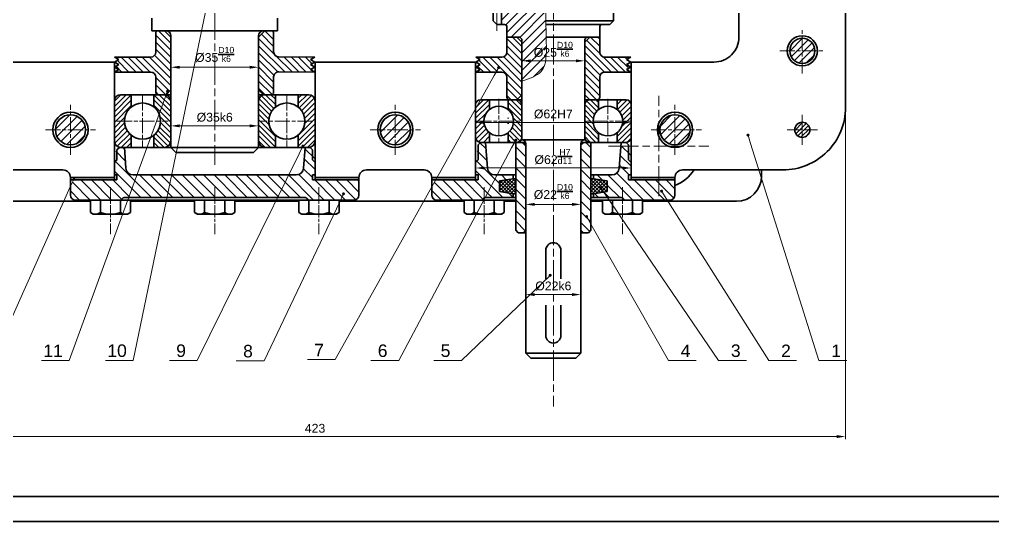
# Paper-space layout 'A0' of a CAD drawing. Header units: millimetres. Extents: x 0 to 1189, y 0 to 841.
# Drawn here: x 206.6 to 594.5, y 0 to 200.2 of the extents above; entities that cross this region are included whole.
import ezdxf

# ---------------------------------------------------------------- set-up
doc = ezdxf.new("R2010")
doc.units = ezdxf.units.MM
doc.header["$PDMODE"] = 35
doc.linetypes.add('AM_ISO08W050', pattern=[18, 12, -1.5, 3, -1.5])
doc.linetypes.add('AM_ISO08W050x2', pattern=[9, 6, -0.75, 1.5, -0.75])
doc.layers.get('0').update_dxf_attribs({"lineweight": 30})
for name, color, linetype, lineweight in [('AM_0', 7, 'Continuous', 30), ('AM_4', 3, 'Continuous', 13), ('AM_4N', 3, 'Continuous', 15), ('AM_5', 3, 'Continuous', 13), ('AM_7', 4, 'AM_ISO08W050', 13), ('AM_8', 1, 'Continuous', 15), ('net dam', 7, 'Continuous', 30), ('net manh', 2, 'Continuous', 13), ('Net_chinh', 7, 'Continuous', 30)]:
    doc.layers.add(name, color=color, linetype=linetype, lineweight=lineweight)
doc.styles.add('Annotative', font='arial.ttf')
doc.dimstyles.new('aaaa$0', dxfattribs={"dimtxt": 3.5, "dimasz": 3.5, "dimexe": 1, "dimexo": 1, "dimgap": 1.5, "dimtad": 1, "dimdsep": 46, "dimtxsty": 'Annotative', "dimcen": 0, "dimclrd": 66, "dimclre": 66, "dimclrt": 2, "dimadec": 0, "dimazin": 2, "dimtp": 0.1, "dimtm": 0.1, "dimtfac": 0.71, "dimtmove": 0, "dimatfit": 3, "dimfxl": 1, "dimlwd": 5, "dimlwe": 5, "dimarcsym": 1})
doc.dimstyles.new('AM_ISO$0', dxfattribs={"dimtxt": 3.5, "dimasz": 3.5, "dimexe": 1, "dimexo": 1, "dimgap": 1.5, "dimtad": 1, "dimdsep": 46, "dimtxsty": 'Annotative', "dimcen": 0, "dimclrd": 66, "dimclre": 66, "dimclrt": 2, "dimadec": 0, "dimazin": 2, "dimtp": 0.1, "dimtm": 0.1, "dimtfac": 0.71, "dimtmove": 0, "dimatfit": 3, "dimfxl": 1, "dimtfillclr": 5, "dimlwd": 13, "dimlwe": 13, "dimarcsym": 1})
pattern_1 = [(45, (-4430.9117, -284.6103), (-1.767767, 1.767767), [])]
pattern_2 = [(135, (-4430.9117, -284.6103), (-1.4142136, -1.4142136), [])]
pattern_3 = [(135, (-4430.9117, -284.6103), (-2.1213203, -2.1213203), [])]
pattern_4 = [(135, (-4675.3211, -570.267), (-1.06066017, -1.06066017), [])]
pattern_5 = [(45, (-4675.3211, -570.267), (-1.06066017, 1.06066017), [])]
pattern_6 = [(135, (-4819.3211, -570.267), (-1.06066017, -1.06066017), [])]
pattern_7 = [(45, (-4819.3211, -570.267), (-1.06066017, 1.06066017), [])]

# ---------------------------------------------------------------- blocks, each defined once
blk = doc.blocks.new('*D204')
at = {"color": 66, "linetype": 'ByBlock', "lineweight": 13, "transparency": 16777216}
for p, q in [((266.91, 183.6), (266.91, 180.1)), ((301.91, 183.6), (301.91, 180.1)), ((298.41, 181.1), (270.41, 181.1))]:
    blk.add_line(p, q, dxfattribs=at)
at = {"color": 66, "transparency": 16777216}
for points in [[(270.41, 181.69), (270.41, 180.52), (266.91, 181.1)], [(298.41, 181.69), (298.41, 180.52), (301.91, 181.1)]]:
    blk.add_solid(points, dxfattribs=at)
at = {"layer": 'Defpoints', "color": 0, "transparency": 16777216}
for p in [(266.91, 184.6), (301.91, 184.6), (266.91, 181.1)]:
    blk.add_point(p, dxfattribs=at)
at = {"color": 2, "transparency": 16777216, "insert": (284.41, 186.17), "char_height": 3.5, "attachment_point": 5, "style": 'Annotative'}
blk.add_mtext('%%C35{\\H2x;}{\\H0.71x;\\C3;\\SD10/k6;}', dxfattribs=at)
blk = doc.blocks.new('*D205')
at = {"color": 66, "linetype": 'ByBlock', "lineweight": 13, "transparency": 16777216}
for p, q in [((266.91, 157.64), (266.91, 156.74)), ((298.41, 157.74), (270.41, 157.74)), ((301.91, 157.64), (301.91, 156.74))]:
    blk.add_line(p, q, dxfattribs=at)
at = {"color": 66, "transparency": 16777216}
for points in [[(270.41, 158.32), (270.41, 157.16), (266.91, 157.74)], [(298.41, 158.32), (298.41, 157.16), (301.91, 157.74)]]:
    blk.add_solid(points, dxfattribs=at)
at = {"layer": 'Defpoints', "color": 0, "transparency": 16777216}
for p in [(266.91, 158.64), (266.91, 157.74), (301.91, 158.64)]:
    blk.add_point(p, dxfattribs=at)
at = {"color": 2, "transparency": 16777216, "insert": (284.41, 161.12), "char_height": 3.5, "attachment_point": 5, "style": 'Annotative'}
blk.add_mtext('%%C35k6', dxfattribs=at)
blk = doc.blocks.new('đwdwwd')
for p, q in [((-9, 133), (-11, 131)), ((-9, 133), (9, 133)), ((9, 133), (11, 131)), ((-11, 47.5), (-11, 131)), ((-11, 131), (11, 131)), ((11, 47.5), (11, 131)), ((-12.5, 6.5), (-12.5, 46)), ((-12.5, 46), (-12.5, 46)), ((12.5, 46), (-12.5, 46)), ((12.5, 6.5), (12.5, 46)), ((12.5, 46), (12.5, 46)), ((-14, 5), (-18.5, 5)), ((14, 5), (18.5, 5)), ((20.625, 0), (20.625, -49))]:
    blk.add_line(p, q)
for centre, radius, start, end in [((-12.5, 47.5), 1.5, 270, 0), ((12.5, 47.5), 1.5, 180, 270), ((-14, 6.5), 1.5, 270, 0), ((14, 6.5), 1.5, 180, 270), ((-19.5, 1), 1, 270, 0), ((19.5, 1), 1, 180, 270)]:
    blk.add_arc(centre, radius, start, end)
at = {"layer": 'AM_0'}
for p, q in [((-24, -1.5), (-22.5, 0)), ((2.973, 0), (-22.5, 0)), ((22.5, 0), (19.5, 0)), ((24, -1.5), (22.5, 0)), ((-24, -1.5), (-24, -47.5)), ((24, -1.5), (24, -47.5))]:
    blk.add_line(p, q, dxfattribs=at)
blk = doc.blocks.new('dfdfdff')
for p, q in [((-55.5, 8.8), (55.5, 8.8)), ((-37.5, 8.8), (-37.5, 8.8)), ((-37.09, 8.38), (-37.5, 8.8)), ((-35.67, 7.8), (35.67, 7.8)), ((37.09, 8.38), (37.5, 8.8)), ((-57.5, 6.8), (-57.5, 0.8)), ((57.5, 6.8), (57.5, 0.8)), ((-57.5, 0.8), (-39, 0.8)), ((-39, 0.8), (-39, -1.2)), ((57.5, 0.8), (39, 0.8)), ((39, 0.8), (39, -1.2)), ((39, 0.8), (39, -1.2)), ((-40, -1.2), (-40, -6.2)), ((-40, -1.2), (-39, -1.2)), ((-32.47, -1.2), (32.47, -1.2)), ((40, -1.2), (39, -1.2)), ((40, -1.2), (40, -6.2)), ((-40, -6.2), (-40, -6.2)), ((-40, -6.2), (-39, -7.2)), ((-39, -7.2), (-39, -11.2)), ((-36, -12.2), (-35.45, -3.94)), ((36, -12.2), (35.45, -3.94)), ((40, -6.2), (39, -7.2)), ((39, -7.2), (39, -11.2)), ((40, -6.2), (40, -6.2)), ((-39, -11.2), (-38, -12.2)), ((38, -12.2), (39, -11.2)), ((-38, -12.2), (-36, -12.2)), ((36, -12.2), (38, -12.2))]:
    blk.add_line(p, q)
for centre, radius, start, end in [((-55.5, 6.8), 2, 90, 180), ((-35.67, 9.8), 2, 225, 270), ((35.67, 9.8), 2, 270, 315), ((55.5, 6.8), 2, 0, 90), ((-32.47, -4.2), 3, 90, 175), ((32.47, -4.2), 3, 5, 90)]:
    blk.add_arc(centre, radius, start, end)
blk = doc.blocks.new('M10')
for p, q in [((0, 10), (6.19, 10)), ((0, 10), (0, -10)), ((7, 8.59), (6.19, 10)), ((0, 5), (6.14, 5)), ((7, 8.59), (7, -8.59)), ((7, 8.59), (7, -8.59)), ((0, -5), (6.14, -5)), ((7, -8.59), (6.19, -10)), ((0, -10), (6.19, -10)), ((0.81, -10), (6.19, -10))]:
    blk.add_line(p, q)
for centre, radius, start, end in [((2.93, 7.5), 4.07, 322.1211, 37.8789), ((-8, 0), 15, 340.5288, 19.4712), ((2.93, -7.5), 4.07, 322.1211, 37.8789)]:
    blk.add_arc(centre, radius, start, end)
at = {"layer": 'AM_7', "linetype": 'AM_ISO08W050x2'}
blk.add_line((-6.38, 0), (16.99, 0), dxfattribs=at)
blk = doc.blocks.new('ưdwdwd')
for p, q in [((-0.09, 32), (-4, 32)), ((-4, 32), (-4, -3)), ((-1, 32), (0, 31)), ((23, 32), (22, 31)), ((22.09, 32), (26, 32)), ((26, 32), (26, -3)), ((0, -3), (0, 31)), ((22, -3), (22, 31)), ((-4, -3), (-3, -4)), ((0, -3), (-1, -4)), ((22, -3), (23, -4)), ((26, -3), (25, -4)), ((-3, -4), (0, -4)), ((25, -4), (22, -4))]:
    blk.add_line(p, q)
blk = doc.blocks.new('*D209')
at = {"color": 66, "linetype": 'ByBlock', "lineweight": 13, "transparency": 16777216}
for p, q in [((388.41, 141.78), (388.41, 139.94)), ((391.91, 140.94), (446.91, 140.94)), ((450.41, 141.78), (450.41, 139.94))]:
    blk.add_line(p, q, dxfattribs=at)
at = {"color": 66, "transparency": 16777216}
for points in [[(391.91, 141.53), (391.91, 140.36), (388.41, 140.94)], [(446.91, 141.53), (446.91, 140.36), (450.41, 140.94)]]:
    blk.add_solid(points, dxfattribs=at)
at = {"layer": 'Defpoints', "color": 0, "transparency": 16777216}
for p in [(388.41, 142.78), (450.41, 142.78), (450.41, 140.94)]:
    blk.add_point(p, dxfattribs=at)
at = {"color": 2, "transparency": 16777216, "insert": (419.41, 145.44), "char_height": 3.5, "attachment_point": 5, "style": 'Annotative'}
blk.add_mtext('%%C62{\\H0.71x;\\C3;\\SH7/d11;}', dxfattribs=at)
blk = doc.blocks.new('*D210')
at = {"color": 66, "linetype": 'ByBlock', "lineweight": 13, "transparency": 16777216}
blk.add_line((391.91, 159.03), (446.91, 159.03), dxfattribs=at)
at = {"color": 66, "transparency": 16777216}
for points in [[(391.91, 159.62), (391.91, 158.45), (388.41, 159.03)], [(446.91, 159.62), (446.91, 158.45), (450.41, 159.03)]]:
    blk.add_solid(points, dxfattribs=at)
at = {"layer": 'Defpoints', "color": 0, "transparency": 16777216}
for p in [(388.41, 159.03), (450.41, 159.03), (450.41, 159.03)]:
    blk.add_point(p, dxfattribs=at)
at = {"color": 2, "transparency": 16777216, "insert": (419.41, 162.42), "char_height": 3.5, "attachment_point": 5, "style": 'Annotative'}
blk.add_mtext('%%C62H7', dxfattribs=at)
blk = doc.blocks.new('*D211')
at = {"color": 66, "linetype": 'ByBlock', "lineweight": 13, "transparency": 16777216}
for p, q in [((406.91, 183.66), (406.91, 182.67)), ((410.41, 183.67), (428.41, 183.67)), ((431.91, 183.66), (431.91, 182.67))]:
    blk.add_line(p, q, dxfattribs=at)
at = {"color": 66, "transparency": 16777216}
for points in [[(410.41, 184.25), (410.41, 183.09), (406.91, 183.67)], [(428.41, 184.25), (428.41, 183.09), (431.91, 183.67)]]:
    blk.add_solid(points, dxfattribs=at)
at = {"layer": 'Defpoints', "color": 0, "transparency": 16777216}
for p in [(406.91, 184.66), (431.91, 184.66), (431.91, 183.67)]:
    blk.add_point(p, dxfattribs=at)
at = {"color": 2, "transparency": 16777216, "insert": (419.41, 188.19), "char_height": 3.5, "attachment_point": 5, "style": 'Annotative'}
blk.add_mtext('%%C25{\\H0.71x;\\C3;\\SD10/k6;}', dxfattribs=at)
blk = doc.blocks.new('*D212')
at = {"color": 66, "linetype": 'ByBlock', "lineweight": 13, "transparency": 16777216}
for p, q in [((408.41, 87.4), (408.41, 91.48)), ((411.91, 90.48), (426.91, 90.48)), ((430.41, 87.4), (430.41, 91.48))]:
    blk.add_line(p, q, dxfattribs=at)
at = {"color": 66, "transparency": 16777216}
for points in [[(411.91, 91.06), (411.91, 89.9), (408.41, 90.48)], [(426.91, 91.06), (426.91, 89.9), (430.41, 90.48)]]:
    blk.add_solid(points, dxfattribs=at)
at = {"layer": 'Defpoints', "color": 0, "transparency": 16777216}
for p in [(430.41, 90.48), (408.41, 86.4), (430.41, 86.4)]:
    blk.add_point(p, dxfattribs=at)
at = {"color": 2, "transparency": 16777216, "insert": (419.41, 93.86), "char_height": 3.5, "attachment_point": 5, "style": 'Annotative'}
blk.add_mtext('%%C22k6', dxfattribs=at)
blk = doc.blocks.new('fesfsefeefs')
for p, q in [((-29, 2), (-30, 1)), ((-30, -5), (-30, 1)), ((-27, 2), (-29, 2)), ((-27, 2), (-26.28, -8.26)), ((27, 2), (26.28, -8.26)), ((29, 2), (27, 2)), ((29, 2), (30, 1)), ((30, -5), (30, 1)), ((-31, -6), (-30, -5)), ((-31, -11), (-31, -6)), ((-31, -6), (-31, -6)), ((31, -6), (30, -5)), ((31, -11), (31, -6)), ((-30, -11), (-31, -11)), ((-30, -13), (-30, -11)), ((-15, -11), (-23.29, -11)), ((-16, -11), (-16, -12.5)), ((23.29, -11), (15, -11)), ((16, -12.5), (16, -11)), ((30, -11), (31, -11)), ((30, -13), (30, -11)), ((-48.5, -13), (-48.5, -19)), ((-30, -13), (-48.5, -13)), ((-21.5, -13.35), (-16, -12.5)), ((-21.5, -17.65), (-21.5, -13.35)), ((-15, -12.5), (-16, -12.5)), ((16, -12.5), (15, -12.5)), ((21.5, -13.35), (16, -12.5)), ((21.5, -17.65), (21.5, -13.35)), ((48.5, -13), (30, -13)), ((48.5, -13), (48.5, -19)), ((-21.5, -17.65), (-16, -18.5)), ((-16, -18.5), (-16, -20)), ((-15, -18.5), (-16, -18.5)), ((16, -18.5), (15, -18.5)), ((21.5, -17.65), (16, -18.5)), ((16, -20), (16, -18.5)), ((-46.5, -21), (-15, -21)), ((-28.09, -20.59), (-28.5, -21)), ((-28.5, -21), (-28.5, -21)), ((-28.5, -21), (-28.5, -21)), ((-15, -20), (-26.67, -20)), ((26.67, -20), (15, -20)), ((15, -21), (46.5, -21)), ((28.09, -20.59), (28.5, -21))]:
    blk.add_line(p, q)
for centre, radius, start, end in [((-23.29, -8), 3, 185, 270), ((23.29, -8), 3, 270, 355), ((-46.5, -19), 2, 180, 270), ((46.5, -19), 2, 270, 0), ((-26.67, -22), 2, 90, 135), ((26.67, -22), 2, 45, 90)]:
    blk.add_arc(centre, radius, start, end)
blk = doc.blocks.new('dêded')
at = {"layer": 'AM_8'}
h = blk.add_hatch(dxfattribs=at)
h.set_pattern_fill('_U', color=256, scale=1.5, angle=135, style=0, pattern_type=0)
h.set_pattern_definition(pattern_4)
edge = h.paths.add_edge_path()
edge.add_line((6.75, 10.5), (2.5, 10.5))
edge.add_arc((2.5, 8), 2.5, 90, 180)
edge.add_line((0, 8), (0, -8))
edge.add_arc((2.5, -8), 2.5, 180, 270)
edge.add_line((2.5, -10.5), (6.75, -10.5))
edge.add_line((6.75, -10.5), (6.75, -5.62))
edge.add_arc((11.25, 0), 7.2, 128.6822, 231.3178, ccw=False)
edge.add_line((6.75, 5.62), (6.75, 10.5))
h = blk.add_hatch(dxfattribs=at)
h.set_pattern_fill('_U', color=256, scale=1.5, angle=45, style=0, pattern_type=0)
h.set_pattern_definition(pattern_5)
edge = h.paths.add_edge_path()
edge.add_line((15.75, -10.5), (20, -10.5))
edge.add_arc((20, -8), 2.5, 270, 360)
edge.add_line((22.5, -8), (22.5, 8))
edge.add_arc((20, 8), 2.5, 0, 90)
edge.add_line((20, 10.5), (15.75, 10.5))
edge.add_line((15.75, 10.5), (15.75, 5.62))
edge.add_arc((11.25, 0), 7.2, -51.3178, 51.3178, ccw=False)
edge.add_line((15.75, -5.62), (15.75, -10.5))
h = blk.add_hatch(dxfattribs=at)
h.set_pattern_fill('_U', color=256, scale=1.5, angle=45, style=0, pattern_type=0)
h.set_pattern_definition(pattern_5)
edge = h.paths.add_edge_path()
edge.add_line((64.25, -10.5), (60, -10.5))
edge.add_arc((60, -8), 2.5, 180, 270, ccw=False)
edge.add_line((57.5, -8), (57.5, 8))
edge.add_arc((60, 8), 2.5, 450, 540, ccw=False)
edge.add_line((60, 10.5), (64.25, 10.5))
edge.add_line((64.25, 10.5), (64.25, 5.62))
edge.add_arc((68.75, 0), 7.2, 488.6822, 591.3178)
edge.add_line((64.25, -5.62), (64.25, -10.5))
h = blk.add_hatch(dxfattribs=at)
h.set_pattern_fill('_U', color=256, scale=1.5, angle=135, style=0, pattern_type=0)
h.set_pattern_definition(pattern_4)
edge = h.paths.add_edge_path()
edge.add_line((73.25, 10.5), (77.5, 10.5))
edge.add_arc((77.5, 8), 2.5, 360, 450, ccw=False)
edge.add_line((80, 8), (80, -8))
edge.add_arc((77.5, -8), 2.5, 270, 360, ccw=False)
edge.add_line((77.5, -10.5), (73.25, -10.5))
edge.add_line((73.25, -10.5), (73.25, -5.62))
edge.add_arc((68.75, 0), 7.2, 308.6822, 411.3178)
edge.add_line((73.25, 5.62), (73.25, 10.5))
for p, q in [((0, -8), (0, 8)), ((0, 8), (0, -8)), ((2.5, 10.5), (20, 10.5)), ((6.75, 10.5), (6.75, 5.62)), ((15.75, 10.5), (15.75, 5.62)), ((22.5, 8), (22.5, -8)), ((22.5, 8), (22.5, -8)), ((57.5, 8), (57.5, -8)), ((57.5, 8), (57.5, -8)), ((77.5, 10.5), (60, 10.5)), ((64.25, 10.5), (64.25, 5.62)), ((73.25, 10.5), (73.25, 5.62)), ((80, -8), (80, 8)), ((80, 8), (80, -8)), ((6.75, -5.62), (6.75, -10.5)), ((15.75, -5.62), (15.75, -10.5)), ((64.25, -5.62), (64.25, -10.5)), ((73.25, -5.62), (73.25, -10.5)), ((20, -10.5), (2.5, -10.5)), ((60, -10.5), (77.5, -10.5))]:
    blk.add_line(p, q)
for centre in [(11.25, 0), (68.75, 0)]:
    blk.add_circle(centre, 7.2)
for centre, start, end in [((2.5, 8), 90, 180), ((20, 8), 0, 90), ((60, 8), 90, 180), ((77.5, 8), 0, 90), ((2.5, -8), 180, 270), ((20, -8), 270, 0), ((60, -8), 180, 270), ((77.5, -8), 270, 0)]:
    blk.add_arc(centre, 2.5, start, end)
at = {"layer": 'AM_7', "linetype": 'AM_ISO08W050x2'}
for p, q in [((11.25, -10.2), (11.25, 10.2)), ((68.75, -10.2), (68.75, 10.2)), ((78.95, 0), (58.55, 0)), ((1.05, 0), (21.45, 0))]:
    blk.add_line(p, q, dxfattribs=at)
blk = doc.blocks.new('ssczdcscdzc')
at = {"layer": 'AM_8'}
h = blk.add_hatch(dxfattribs=at)
h.set_pattern_fill('_U', color=256, scale=1.5, angle=135, style=0, pattern_type=0)
h.set_pattern_definition(pattern_6)
edge = h.paths.add_edge_path()
edge.add_line((5.55, 8.5), (2, 8.5))
edge.add_arc((2, 6.5), 2, 90, 180)
edge.add_line((0, 6.5), (0, -6.5))
edge.add_arc((2, -6.5), 2, 180, 270)
edge.add_line((2, -8.5), (5.55, -8.5))
edge.add_line((5.55, -8.5), (5.55, -4.62))
edge.add_arc((9.25, 0), 5.92, 128.6822, 231.3178, ccw=False)
edge.add_line((5.55, 4.62), (5.55, 8.5))
h = blk.add_hatch(dxfattribs=at)
h.set_pattern_fill('_U', color=256, scale=1.5, angle=45, style=0, pattern_type=0)
h.set_pattern_definition(pattern_7)
edge = h.paths.add_edge_path()
edge.add_line((12.95, -8.5), (16.5, -8.5))
edge.add_arc((16.5, -6.5), 2, 270, 360)
edge.add_line((18.5, -6.5), (18.5, 6.5))
edge.add_arc((16.5, 6.5), 2, 0, 90)
edge.add_line((16.5, 8.5), (12.95, 8.5))
edge.add_line((12.95, 8.5), (12.95, 4.62))
edge.add_arc((9.25, 0), 5.92, -51.3178, 51.3178, ccw=False)
edge.add_line((12.95, -4.62), (12.95, -8.5))
h = blk.add_hatch(dxfattribs=at)
h.set_pattern_fill('_U', color=256, scale=1.5, angle=45, style=0, pattern_type=0)
h.set_pattern_definition(pattern_7)
edge = h.paths.add_edge_path()
edge.add_line((49.05, -8.5), (45.5, -8.5))
edge.add_arc((45.5, -6.5), 2, 180, 270, ccw=False)
edge.add_line((43.5, -6.5), (43.5, 6.5))
edge.add_arc((45.5, 6.5), 2, 450, 540, ccw=False)
edge.add_line((45.5, 8.5), (49.05, 8.5))
edge.add_line((49.05, 8.5), (49.05, 4.62))
edge.add_arc((52.75, 0), 5.92, 488.6822, 591.3178)
edge.add_line((49.05, -4.62), (49.05, -8.5))
h = blk.add_hatch(dxfattribs=at)
h.set_pattern_fill('_U', color=256, scale=1.5, angle=135, style=0, pattern_type=0)
h.set_pattern_definition(pattern_6)
edge = h.paths.add_edge_path()
edge.add_line((56.45, 8.5), (60, 8.5))
edge.add_arc((60, 6.5), 2, 360, 450, ccw=False)
edge.add_line((62, 6.5), (62, -6.5))
edge.add_arc((60, -6.5), 2, 270, 360, ccw=False)
edge.add_line((60, -8.5), (56.45, -8.5))
edge.add_line((56.45, -8.5), (56.45, -4.62))
edge.add_arc((52.75, 0), 5.92, 308.6822, 411.3178)
edge.add_line((56.45, 4.62), (56.45, 8.5))
for p, q in [((2, 8.5), (16.5, 8.5)), ((5.55, 8.5), (5.55, 4.62)), ((12.95, 8.5), (12.95, 4.62)), ((60, 8.5), (45.5, 8.5)), ((49.05, 8.5), (49.05, 4.62)), ((56.45, 8.5), (56.45, 4.62)), ((0, -6.5), (0, 6.5)), ((0, 6.5), (0, -6.5)), ((18.5, 6.5), (18.5, -6.5)), ((18.5, 6.5), (18.5, -6.5)), ((43.5, 6.5), (43.5, -6.5)), ((43.5, 6.5), (43.5, -6.5)), ((62, -6.5), (62, 6.5)), ((62, 6.5), (62, -6.5)), ((5.55, -4.62), (5.55, -8.5)), ((12.95, -4.62), (12.95, -8.5)), ((49.05, -4.62), (49.05, -8.5)), ((56.45, -4.62), (56.45, -8.5)), ((16.5, -8.5), (2, -8.5)), ((45.5, -8.5), (60, -8.5))]:
    blk.add_line(p, q)
for centre in [(9.25, 0), (52.75, 0)]:
    blk.add_circle(centre, 5.92)
for centre, start, end in [((2, 6.5), 90, 180), ((16.5, 6.5), 0, 90), ((45.5, 6.5), 90, 180), ((60, 6.5), 0, 90), ((2, -6.5), 180, 270), ((16.5, -6.5), 270, 0), ((45.5, -6.5), 180, 270), ((60, -6.5), 270, 0)]:
    blk.add_arc(centre, 2, start, end)
at = {"layer": 'AM_7', "linetype": 'AM_ISO08W050x2'}
for p, q in [((9.25, -8.92), (9.25, 8.92)), ((52.75, -8.92), (52.75, 8.92)), ((0.33, 0), (18.17, 0)), ((61.67, 0), (43.83, 0))]:
    blk.add_line(p, q, dxfattribs=at)
blk = doc.blocks.new('*D224')
at = {"color": 66, "lineweight": 5, "transparency": 16777216}
for p, q in [((408.41, 125.9), (408.41, 125.44)), ((411.91, 126.44), (426.91, 126.44)), ((430.41, 125.9), (430.41, 125.44))]:
    blk.add_line(p, q, dxfattribs=at)
at = {"color": 66, "transparency": 16777216}
for points in [[(411.91, 127.02), (411.91, 125.85), (408.41, 126.44)], [(426.91, 127.02), (426.91, 125.85), (430.41, 126.44)]]:
    blk.add_solid(points, dxfattribs=at)
at = {"layer": 'Defpoints', "color": 0, "transparency": 16777216}
for p in [(408.41, 126.9), (430.41, 126.9), (430.41, 126.44)]:
    blk.add_point(p, dxfattribs=at)
at = {"color": 2, "transparency": 16777216, "insert": (419.41, 131.51), "char_height": 3.5, "attachment_point": 5, "style": 'Annotative'}
blk.add_mtext('%%C22{\\H2x;}{\\H0.71x;\\C3;\\SD10/k6;}', dxfattribs=at)
blk = doc.blocks.new('*D226')
at = {"layer": 'AM_4', "color": 66, "lineweight": 5, "transparency": 16777216}
for p, q in [((112.91, 164.16), (112.91, 32.87)), ((535.91, 164.16), (535.91, 32.87)), ((532.41, 33.87), (116.41, 33.87))]:
    blk.add_line(p, q, dxfattribs=at)
at = {"layer": 'AM_4', "color": 66, "transparency": 16777216}
for points in [[(116.41, 34.46), (116.41, 33.29), (112.91, 33.87)], [(532.41, 34.46), (532.41, 33.29), (535.91, 33.87)]]:
    blk.add_solid(points, dxfattribs=at)
at = {"layer": 'Defpoints', "color": 0, "transparency": 16777216}
for p in [(112.91, 165.16), (535.91, 165.16), (112.91, 33.87)]:
    blk.add_point(p, dxfattribs=at)
at = {"layer": 'AM_4', "color": 2, "transparency": 16777216, "insert": (324.41, 37.16), "char_height": 3.5, "attachment_point": 5, "style": 'Annotative'}
blk.add_mtext('423', dxfattribs=at)

psp = doc.layouts.new('A0')

# ---------------------------------------------------------------- hatches: boundary and pattern name
h = psp.add_hatch(color=1)
h.paths.add_polyline_path([(244.409, 308.157), (244.409, 309.157), (226.909, 309.157), (226.909, 308.157)])
h.paths.add_polyline_path([(324.409, 309.157), (324.409, 308.157), (341.909, 308.157), (341.909, 309.157)])
h.paths.add_polyline_path([(450.409, 309.157), (450.409, 308.157), (467.909, 308.157), (467.909, 309.157)])
h.paths.add_polyline_path([(450.409, 137.157), (450.409, 136.157), (467.909, 136.157), (467.909, 137.157)])
h.paths.add_polyline_path([(388.409, 136.157), (388.409, 137.157), (373.081, 137.157), (372.521, 136.157)])
h.paths.add_polyline_path([(372.521, 136.157), (373.081, 137.157), (370.909, 137.157), (370.909, 136.157)])
h.paths.add_polyline_path([(324.409, 137.157), (324.409, 136.157), (341.909, 136.157), (341.909, 137.157)])
h.paths.add_polyline_path([(244.409, 136.157), (244.409, 137.157), (226.909, 137.157), (226.909, 136.157), (228.137, 136.157), (228.253, 136.396, -0.2877793), (228.09, 136.655, -1), (228.666, 136.655, -0.5530612), (228.253, 136.396), (228.137, 136.157)])
at = {"layer": 'AM_4N'}
h = psp.add_hatch(color=256, dxfattribs=at)
edge = h.paths.add_edge_path(flags=0)
edge.add_arc((397.569, 180.92), 0.625, 0, 360)
h = psp.add_hatch(color=256, dxfattribs=at)
edge = h.paths.add_edge_path(flags=0)
edge.add_arc((265.592, 171.569), 0.625, 0, 360)
h = psp.add_hatch(color=256, dxfattribs=at)
edge = h.paths.add_edge_path(flags=0)
edge.add_arc((404.434, 152.018), 0.625, 0, 360)
h = psp.add_hatch(color=256, dxfattribs=at)
edge = h.paths.add_edge_path(flags=0)
edge.add_arc((497.013, 154.063), 0.625, 0, 360)
h = psp.add_hatch(color=256, dxfattribs=at)
edge = h.paths.add_edge_path(flags=0)
edge.add_arc((319.569, 149.686), 0.625, 0, 360)
h = psp.add_hatch(color=3, dxfattribs=at)
h.dxf.hatch_style = 1
h.paths.add_polyline_path([(228.666, 136.655, 1), (228.09, 136.655, 1)])
h = psp.add_hatch(color=256, dxfattribs=at)
edge = h.paths.add_edge_path(flags=0)
edge.add_arc((438.378, 132.945), 0.625, 0, 360)
h = psp.add_hatch(color=256, dxfattribs=at)
edge = h.paths.add_edge_path(flags=0)
edge.add_arc((462.575, 131.722), 0.625, 0, 360)
h = psp.add_hatch(color=256, dxfattribs=at)
edge = h.paths.add_edge_path(flags=0)
edge.add_arc((335.75, 130.654), 0.625, 0, 360)
h = psp.add_hatch(color=256, dxfattribs=at)
edge = h.paths.add_edge_path(flags=0)
edge.add_arc((432.685, 121.566), 0.625, 0, 360)
h = psp.add_hatch(color=256, dxfattribs=at)
edge = h.paths.add_edge_path(flags=0)
edge.add_arc((418.143, 98.16), 0.625, 0, 360)
at = {"layer": 'AM_8'}
h = psp.add_hatch(dxfattribs=at)
h.set_pattern_fill('_U', color=256, scale=2.5, angle=45, style=0, pattern_type=0)
h.set_pattern_definition(pattern_1)
edge = h.paths.add_edge_path()
edge.add_line((406.909, 272.622), (406.909, 253.157))
edge.add_arc((405.909, 253.157), 1, -90, 0, ccw=False)
edge.add_line((405.909, 252.157), (400.909, 252.157))
edge.add_line((400.909, 252.157), (400.909, 248.157))
edge.add_arc((399.909, 248.157), 1, -90, 0, ccw=False)
edge.add_line((399.909, 247.157), (398.784, 247.157))
edge.add_line((398.784, 247.157), (398.784, 198.157))
edge.add_line((398.784, 198.157), (399.909, 198.157))
edge.add_arc((399.909, 197.157), 1, 0, 90, ccw=False)
edge.add_line((400.909, 197.157), (400.909, 193.157))
edge.add_line((400.909, 193.157), (405.476, 193.155))
edge.add_arc((405.409, 191.657), 1.5, 3.7747, 87.44314, ccw=False)
edge.add_line((406.906, 191.756), (406.909, 175.622))
edge.add_spline(control_points=[(406.909, 175.622), (409.9, 176.566), (416.959, 178.796), (416.686, 187.414), (416.562, 192.424), (416.544, 193.157)], knot_values=[0, 0, 0, 0, 8.5686172, 20.2267173, 22.2412334, 22.2412334, 22.2412334, 22.2412334], degree=3, periodic=0)
edge.add_spline(control_points=[(416.544, 193.157), (416.504, 194.854), (416.468, 196.519), (416.436, 198.157)], knot_values=[22.2412334, 22.2412334, 22.2412334, 22.2412334, 26.908397, 26.908397, 26.908397, 26.908397], degree=3, periodic=0)
edge.add_spline(control_points=[(416.436, 198.157), (416.426, 198.659), (416.417, 199.159), (416.408, 199.657)], knot_values=[26.908397, 26.908397, 26.908397, 26.908397, 28.3402017, 28.3402017, 28.3402017, 28.3402017], degree=3, periodic=0)
edge.add_spline(control_points=[(416.408, 199.657), (416.237, 209.063), (416.163, 224.005), (416.079, 238.901), (415.993, 245.657)], knot_values=[28.3402017, 28.3402017, 28.3402017, 28.3402017, 55.4095953, 75.7198205, 75.7198205, 75.7198205, 75.7198205], degree=3, periodic=0)
edge.add_spline(control_points=[(415.993, 245.657), (415.987, 246.155), (415.98, 246.655), (415.973, 247.157)], knot_values=[75.7198205, 75.7198205, 75.7198205, 75.7198205, 77.2168683, 77.2168683, 77.2168683, 77.2168683], degree=3, periodic=0)
edge.add_spline(control_points=[(415.973, 247.157), (415.951, 248.799), (415.925, 250.463), (415.895, 252.157)], knot_values=[77.2168683, 77.2168683, 77.2168683, 77.2168683, 82.1119155, 82.1119155, 82.1119155, 82.1119155], degree=3, periodic=0)
edge.add_spline(control_points=[(415.895, 252.157), (415.841, 255.281), (415.712, 261.435), (415.438, 270.948), (409.635, 272.035), (406.909, 272.622)], knot_values=[82.1119155, 82.1119155, 82.1119155, 82.1119155, 91.1425563, 99.3696457, 106.8774882, 106.8774882, 106.8774882, 106.8774882], degree=3, periodic=0)
h = psp.add_hatch(dxfattribs=at)
h.set_pattern_fill('_U', color=256, scale=2, angle=135, style=0, pattern_type=0)
h.set_pattern_definition(pattern_2)
h.paths.add_polyline_path([(266.909, 193.157), (264.409, 195.657), (261.909, 195.657, 0.4142136), (260.909, 194.657), (260.909, 187.157, -0.4142136), (258.909, 185.157), (244.509, 185.157), (246.241, 184.157), (244.509, 183.157), (246.241, 182.157), (244.509, 181.157), (246.241, 180.157), (244.509, 179.157), (258.909, 179.157, -0.4142136), (260.909, 177.157), (260.909, 171.157, 0.4142136), (261.909, 170.157), (265.009, 170.157), (266.909, 172.057)])
h.paths.add_polyline_path([(307.909, 187.254), (307.909, 194.657, 0.4142136), (306.909, 195.657), (304.409, 195.657), (301.909, 193.157), (301.909, 172.057), (303.809, 170.157), (306.909, 170.157, 0.4142136), (307.909, 171.157), (307.909, 177.254, -0.4161987), (309.923, 179.254), (324.309, 179.157), (322.577, 180.157), (324.309, 181.157), (322.577, 182.157), (324.309, 183.157), (322.577, 184.157), (324.309, 185.157), (309.896, 185.254, -0.4122312)])
h = psp.add_hatch(dxfattribs=at)
h.set_pattern_fill('_U', color=256, scale=2, angle=135, style=0, pattern_type=0)
h.set_pattern_definition(pattern_2)
edge = h.paths.add_edge_path()
edge.add_line((406.909, 192.157), (405.909, 193.157))
edge.add_line((405.909, 193.157), (403.409, 193.157))
edge.add_line((403.409, 193.157), (400.909, 193.157))
edge.add_line((400.909, 193.157), (400.909, 187.157))
edge.add_arc((398.909, 187.157), 2, -90, 0, ccw=False)
edge.add_line((398.909, 185.157), (388.509, 185.157))
edge.add_line((388.509, 185.157), (390.241, 184.157))
edge.add_line((390.241, 184.157), (388.509, 183.157))
edge.add_line((388.509, 183.157), (390.241, 182.157))
edge.add_line((390.241, 182.157), (388.509, 181.157))
edge.add_line((388.509, 181.157), (390.241, 180.157))
edge.add_line((390.241, 180.157), (388.509, 179.157))
edge.add_line((388.509, 179.157), (398.909, 179.157))
edge.add_arc((398.909, 177.157), 2, 0, 90, ccw=False)
edge.add_line((400.909, 177.157), (400.909, 169.157))
edge.add_arc((401.909, 169.157), 1, 180, 270)
edge.add_line((401.909, 168.157), (404.359, 168.157))
edge.add_line((404.359, 168.157), (404.909, 168.157))
edge.add_line((404.909, 168.157), (406.909, 170.157))
edge.add_line((406.909, 170.157), (406.909, 192.157))
edge = h.paths.add_edge_path(flags=16)
edge.add_arc((397.569, 180.92), 0.438, 0, 360)
edge = h.paths.add_edge_path()
edge.add_line((448.577, 180.157), (450.309, 181.157))
edge.add_line((450.309, 181.157), (448.577, 182.157))
edge.add_line((448.577, 182.157), (450.309, 183.157))
edge.add_line((450.309, 183.157), (448.577, 184.157))
edge.add_line((448.577, 184.157), (450.309, 185.157))
edge.add_line((450.309, 185.157), (439.909, 185.157))
edge.add_arc((439.909, 187.157), 2, 180, 270, ccw=False)
edge.add_line((437.909, 187.157), (437.909, 193.157))
edge.add_line((437.909, 193.157), (433.909, 193.157))
edge.add_line((433.909, 193.157), (431.909, 191.157))
edge.add_line((431.909, 191.157), (431.909, 170.157))
edge.add_line((431.909, 170.157), (433.909, 168.157))
edge.add_line((433.909, 168.157), (436.909, 168.157))
edge.add_arc((436.909, 169.157), 1, 270, 360)
edge.add_line((437.909, 169.157), (437.909, 177.157))
edge.add_arc((439.909, 177.157), 2, 90, 180, ccw=False)
edge.add_line((439.909, 179.157), (450.309, 179.157))
edge.add_line((450.309, 179.157), (448.577, 180.157))
h = psp.add_hatch(dxfattribs=at)
h.set_pattern_fill('_U', color=256, scale=2, angle=45, style=0, pattern_type=0)
h.set_pattern_definition([(45, (-4430.9117, -279.6103), (-1.4142136, 1.4142136), [])])
edge = h.paths.add_edge_path()
edge.add_arc((518.659, 187.657), 5, 191.45916, 396.84159)
edge.add_arc((518.659, 187.657), 5, 36.84159, 191.45916)
h = psp.add_hatch(dxfattribs=at)
h.set_pattern_fill('_U', color=256, scale=2.5, angle=45, style=0, pattern_type=0)
h.set_pattern_definition(pattern_1)
edge = h.paths.add_edge_path()
edge.add_arc((226.909, 156.157), 6, 191.45916, 550.51871)
edge.add_arc((226.909, 156.157), 6, 190.51871, 191.45916)
h = psp.add_hatch(dxfattribs=at)
h.set_pattern_fill('_U', color=256, scale=2.5, angle=45, style=0, pattern_type=0)
h.set_pattern_definition(pattern_1)
edge = h.paths.add_edge_path()
edge.add_arc((356.409, 156.157), 6, 11.45916, 316.76737)
edge.add_arc((356.409, 156.157), 6, 316.76737, 371.45916)
h = psp.add_hatch(dxfattribs=at)
h.set_pattern_fill('_U', color=256, scale=2.5, angle=45, style=0, pattern_type=0)
h.set_pattern_definition([(45, (-4431.4112, -284.6103), (-1.767767, 1.767767), [])])
edge = h.paths.add_edge_path()
edge.add_arc((467.91, 156.157), 6, 191.45916, 412.58454)
edge.add_arc((467.91, 156.157), 6, 52.58454, 191.45916)
h = psp.add_hatch(dxfattribs=at)
h.set_pattern_fill('_U', color=256, scale=1.2, angle=45, style=0, pattern_type=0)
h.set_pattern_definition([(45, (-4430.9117, -273.1103), (-0.84852814, 0.84852814), [])])
edge = h.paths.add_edge_path()
edge.add_arc((518.659, 156.157), 3, 101.54381, 348.54084, ccw=False)
edge.add_arc((518.659, 156.157), 3, -11.45916, 101.54381, ccw=False)
h = psp.add_hatch(dxfattribs=at)
h.set_pattern_fill('_U', color=256, scale=3, angle=135, style=0, pattern_type=0)
h.set_pattern_definition(pattern_3)
edge = h.paths.add_edge_path()
edge.add_line((253.381, 138.157), (251.944, 138.157))
edge.add_arc((251.944, 141.155), 2.998, 185, 270, ccw=False)
edge.add_line((248.957, 140.893), (248.409, 149.157))
edge.add_line((248.409, 149.157), (245.409, 149.157))
edge.add_line((245.409, 149.157), (245.409, 148.157))
edge.add_line((245.409, 148.157), (244.409, 147.157))
edge.add_line((244.409, 147.157), (244.409, 138.157))
edge.add_line((244.409, 138.157), (245.409, 138.157))
edge.add_line((245.409, 138.157), (245.409, 136.157))
edge.add_line((245.409, 136.157), (228.137, 136.157))
edge.add_line((228.137, 136.157), (226.909, 133.615))
edge.add_line((226.909, 133.615), (226.909, 130.157))
edge.add_arc((228.909, 130.157), 2, 180, 270)
edge.add_line((228.909, 128.157), (246.909, 128.157))
edge.add_line((246.909, 128.157), (247.324, 128.571))
edge.add_arc((248.738, 127.157), 2, 90, 135, ccw=False)
edge.add_line((248.738, 129.157), (250.092, 129.157))
edge.add_line((250.092, 129.157), (253.381, 138.157))
h.paths.add_polyline_path([(267.214, 138.157), (253.381, 138.157), (250.092, 129.157), (265.348, 129.157)])
h.paths.add_polyline_path([(313.883, 138.157), (267.214, 138.157), (265.348, 129.157), (309.444, 129.157)])
edge = h.paths.add_edge_path()
edge.add_line((341.909, 136.157), (323.409, 136.157))
edge.add_line((323.409, 136.157), (323.409, 138.157))
edge.add_line((323.409, 138.157), (324.409, 138.157))
edge.add_line((324.409, 138.157), (324.409, 147.157))
edge.add_line((324.409, 147.157), (323.409, 148.157))
edge.add_line((323.409, 148.157), (323.409, 149.157))
edge.add_line((323.409, 149.157), (320.409, 149.157))
edge.add_line((320.409, 149.157), (319.861, 140.893))
edge.add_arc((316.875, 141.155), 2.998, 270, 355, ccw=False)
edge.add_line((316.875, 138.157), (313.883, 138.157))
edge.add_line((313.883, 138.157), (309.444, 129.157))
edge.add_line((309.444, 129.157), (320.081, 129.157))
edge.add_arc((320.081, 127.157), 2, 45, 90, ccw=False)
edge.add_line((321.495, 128.571), (321.909, 128.157))
edge.add_line((321.909, 128.157), (339.909, 128.157))
edge.add_arc((339.909, 130.157), 2, 270, 360)
edge.add_line((341.909, 130.157), (341.909, 136.157))
edge = h.paths.add_edge_path(flags=16)
edge.add_arc((335.75, 130.654), 0.438, 0, 360)
h = psp.add_hatch(dxfattribs=at)
h.set_pattern_fill('_U', color=256, scale=3, angle=135, style=0, pattern_type=0)
h.set_pattern_definition(pattern_3)
h.paths.add_polyline_path([(226.909, 133.615), (226.909, 130.157, 0.4142136), (228.909, 128.157), (246.909, 128.157), (247.324, 128.571, -0.1989124), (248.738, 129.157), (320.081, 129.157, -0.1989124), (321.495, 128.571), (321.909, 128.157), (339.909, 128.157, 0.4142136), (341.909, 130.157), (341.909, 136.157), (323.409, 136.157), (323.409, 138.157), (324.409, 138.157), (324.409, 147.157), (323.409, 148.157), (323.409, 149.157), (320.409, 149.157), (319.87, 141.019, -0.4010453), (316.875, 138.157), (251.944, 138.157, -0.3888787), (248.957, 140.893), (248.409, 149.157), (245.409, 149.157), (245.409, 148.157), (244.409, 147.157), (244.409, 138.157), (245.409, 138.157), (245.409, 136.157), (228.137, 136.157)])
h = psp.add_hatch(dxfattribs=at)
h.set_pattern_fill('_U', color=256, scale=3, angle=135, style=0, pattern_type=0)
h.set_pattern_definition(pattern_3)
edge = h.paths.add_edge_path()
edge.add_line((396.897, 138.126), (395.345, 138.188))
edge.add_arc((396.551, 141.594), 3.613, 201.36336, 250.49668, ccw=False)
edge.add_line((393.186, 140.277), (392.409, 151.157))
edge.add_line((392.409, 151.157), (389.409, 151.157))
edge.add_line((389.409, 151.157), (389.409, 148.157))
edge.add_line((389.409, 148.157), (388.409, 147.157))
edge.add_line((388.409, 147.157), (388.409, 138.157))
edge.add_line((388.409, 138.157), (389.409, 138.157))
edge.add_line((389.409, 138.157), (389.409, 136.157))
edge.add_line((389.409, 136.157), (372.521, 136.157))
edge.add_line((372.521, 136.157), (370.909, 133.276))
edge.add_line((370.909, 133.276), (370.909, 130.157))
edge.add_arc((372.909, 130.157), 2, 180, 270)
edge.add_line((372.909, 128.157), (390.909, 128.157))
edge.add_line((390.909, 128.157), (391.324, 128.571))
edge.add_arc((392.738, 127.157), 2, 104.17115, 135, ccw=False)
edge.add_line((392.248, 129.096), (396.897, 138.126))
edge = h.paths.add_edge_path()
edge.add_line((397.909, 135.807), (403.409, 136.657))
edge.add_line((403.409, 136.657), (403.409, 138.157))
edge.add_line((403.409, 138.157), (397.065, 138.157))
edge.add_line((397.065, 138.157), (392.248, 129.096))
edge.add_arc((392.738, 127.157), 2, 90, 104.17115, ccw=False)
edge.add_line((392.738, 129.157), (403.409, 129.157))
edge.add_line((403.409, 129.157), (403.409, 130.657))
edge.add_line((403.409, 130.657), (397.909, 131.507))
edge.add_line((397.909, 131.507), (397.909, 135.807))
edge = h.paths.add_edge_path()
edge.add_line((467.909, 136.157), (449.409, 136.157))
edge.add_line((449.409, 136.157), (449.409, 138.157))
edge.add_line((449.409, 138.157), (450.409, 138.157))
edge.add_line((450.409, 138.157), (450.409, 147.157))
edge.add_line((450.409, 147.157), (449.409, 148.157))
edge.add_line((449.409, 148.157), (449.409, 151.157))
edge.add_line((449.409, 151.157), (446.409, 151.157))
edge.add_line((446.409, 151.157), (445.632, 140.277))
edge.add_arc((442.344, 141.543), 3.524, 286.05046, 338.94954, ccw=False)
edge.add_line((443.318, 138.157), (435.409, 138.157))
edge.add_line((435.409, 138.157), (435.409, 136.657))
edge.add_line((435.409, 136.657), (440.909, 135.807))
edge.add_line((440.909, 135.807), (440.909, 131.507))
edge.add_line((440.909, 131.507), (439.508, 131.29))
edge.add_line((439.508, 131.29), (440.352, 130.055))
edge.add_line((440.352, 130.055), (440.965, 129.157))
edge.add_line((440.965, 129.157), (446.081, 129.157))
edge.add_arc((446.081, 127.157), 2, 45, 90, ccw=False)
edge.add_line((447.495, 128.571), (447.909, 128.157))
edge.add_line((447.909, 128.157), (465.909, 128.157))
edge.add_arc((465.909, 130.157), 2, 270, 360)
edge.add_line((467.909, 130.157), (467.909, 136.157))
edge = h.paths.add_edge_path(flags=16)
edge.add_arc((462.575, 131.722), 0.438, 0, 360)
h.paths.add_polyline_path([(439.508, 131.29), (435.409, 130.657), (435.409, 129.157), (440.965, 129.157), (440.352, 130.055)], flags=17)
h = psp.add_hatch(dxfattribs=at)
h.set_pattern_fill('_U', color=256, scale=3, angle=135, style=0, pattern_type=0)
h.set_pattern_definition(pattern_3)
h.paths.add_polyline_path([(407.409, 151.157), (405.409, 151.157), (404.409, 151.157), (404.409, 116.157), (405.409, 115.157), (407.409, 115.157), (408.409, 116.157), (408.409, 150.157)])
h = psp.add_hatch(dxfattribs=at)
h.set_pattern_fill('_U', color=256, scale=3, angle=135, style=0, pattern_type=0)
h.set_pattern_definition(pattern_3)
h.paths.add_polyline_path([(431.409, 115.157), (433.409, 115.157), (434.409, 116.157), (434.409, 151.157), (433.409, 151.157), (431.409, 151.157), (430.409, 150.157), (430.409, 116.157)])
h = psp.add_hatch(dxfattribs=at)
h.set_pattern_fill('_U', color=256, angle=225, style=0, double=1, pattern_type=0)
h.set_pattern_definition([(225, (-4430.9117, -284.6103), (0.70710678, -0.70710678), []), (315, (-4430.9117, -284.6103), (0.70710678, 0.70710678), [])])
h.paths.add_polyline_path([(397.909, 135.807), (397.909, 131.507), (403.409, 130.657), (404.409, 130.657), (404.409, 136.657), (403.409, 136.657)])
h.paths.add_polyline_path([(440.909, 131.507), (440.909, 135.807), (435.409, 136.657), (434.409, 136.657), (434.409, 130.657), (435.409, 130.657)])

# ---------------------------------------------------------------- linework, layer by layer
for p, q in [((443.409, 199.657), (416.408, 199.657)), ((260.909, 187.157), (260.909, 194.657)), ((261.909, 195.657), (266.009, 195.657)), ((266.909, 193.157), (264.409, 195.657)), ((304.409, 195.657), (301.909, 193.157)), ((306.909, 195.657), (303.909, 195.657)), ((307.909, 187.254), (307.909, 194.657)), ((400.909, 197.157), (400.909, 193.157)), ((437.909, 197.157), (437.909, 193.157)), ((266.909, 193.657), (266.909, 170.057)), ((301.909, 193.657), (301.909, 170.057)), ((400.909, 193.157), (405.409, 193.157)), ((400.909, 187.157), (400.909, 193.157)), ((404.909, 193.157), (403.409, 193.157)), ((404.909, 193.157), (406.909, 191.157)), ((406.909, 167.157), (406.909, 191.657)), ((406.909, 167.057), (406.909, 191.157)), ((435.409, 193.157), (416.544, 193.157)), ((433.909, 193.157), (431.909, 191.157)), ((431.909, 167.057), (431.909, 191.657)), ((432.909, 193.157), (437.909, 193.157)), ((437.909, 193.157), (437.909, 187.157)), ((244.409, 183.157), (244.409, 137.157)), ((244.409, 183.157), (244.509, 183.157)), ((244.509, 185.157), (258.909, 185.157)), ((246.241, 184.157), (244.509, 185.157)), ((246.241, 184.157), (244.509, 183.157)), ((246.241, 182.157), (244.509, 183.157)), ((309.896, 185.254), (324.309, 185.157)), ((322.577, 184.157), (324.309, 185.157)), ((322.577, 184.157), (324.309, 183.157)), ((322.577, 182.157), (324.309, 183.157)), ((324.409, 183.157), (324.309, 183.157)), ((324.409, 183.157), (324.409, 137.157)), ((388.409, 183.157), (388.409, 137.157)), ((388.409, 183.157), (388.509, 183.157)), ((388.509, 185.157), (398.909, 185.157)), ((390.241, 184.157), (388.509, 185.157)), ((390.241, 184.157), (388.509, 183.157)), ((390.241, 182.157), (388.509, 183.157)), ((439.909, 185.157), (450.309, 185.157)), ((448.577, 184.157), (450.309, 185.157)), ((448.577, 184.157), (450.309, 183.157)), ((448.577, 182.157), (450.309, 183.157)), ((450.409, 183.157), (450.309, 183.157)), ((450.409, 183.157), (450.409, 137.157)), ((246.241, 182.157), (244.509, 181.157)), ((246.241, 180.157), (244.509, 181.157)), ((246.241, 180.157), (244.509, 179.157)), ((244.509, 179.157), (258.909, 179.157)), ((309.923, 179.254), (324.309, 179.157)), ((322.577, 182.157), (324.309, 181.157)), ((322.577, 180.157), (324.309, 181.157)), ((322.577, 180.157), (324.309, 179.157)), ((390.241, 182.157), (388.509, 181.157)), ((390.241, 180.157), (388.509, 181.157)), ((390.241, 180.157), (388.509, 179.157)), ((388.509, 179.157), (398.909, 179.157)), ((439.909, 179.157), (450.309, 179.157)), ((448.577, 182.157), (450.309, 181.157)), ((448.577, 180.157), (450.309, 181.157)), ((448.577, 180.157), (450.309, 179.157)), ((260.909, 171.157), (260.909, 177.157)), ((307.909, 171.157), (307.909, 177.254)), ((400.909, 169.157), (400.909, 177.157)), ((437.909, 177.157), (437.909, 169.157)), ((266.909, 172.057), (265.009, 170.157)), ((301.909, 172.057), (303.809, 170.157)), ((261.909, 170.157), (266.909, 170.157)), ((306.909, 170.157), (301.909, 170.157)), ((401.909, 168.157), (406.009, 168.157)), ((406.909, 170.157), (404.909, 168.157)), ((406.009, 168.157), (406.909, 168.157)), ((431.909, 170.157), (433.909, 168.157)), ((431.909, 168.157), (436.909, 168.157)), ((264.409, 149.157), (304.409, 149.157)), ((266.909, 149.157), (301.909, 149.157)), ((502.41, 137.657), (502.41, 140.157)), ((226.909, 137.157), (244.409, 137.157)), ((341.909, 137.157), (324.409, 137.157)), ((157.41, 127.657), (234.84, 127.657)), ((276.409, 127.657), (250.84, 127.657)), ((317.979, 127.657), (292.409, 127.657)), ((333.979, 127.657), (383.832, 127.657)), ((399.832, 127.657), (404.409, 127.657)), ((434.409, 127.657), (438.986, 127.657)), ((454.986, 127.657), (492.41, 127.657)), ((416.409, 108.157), (416.409, 96.82)), ((422.409, 108.157), (422.409, 96.82)), ((416.409, 86.217), (416.409, 74.157)), ((422.409, 86.217), (422.409, 74.157))]:
    psp.add_line(p, q)
for points in [[(1189, 841), (1189, 0), (0, 0)], [(1179, 831), (1179, 10), (20, 10)], [(388.409, 183.157), (324.409, 183.157)]]:
    psp.add_lwpolyline(points)
for points in [[(226.909, 137.157), (226.909, 137.157, 0.4142136), (223.909, 140.157), (137.909, 140.157, -0.4142136), (112.909, 165.157), (112.909, 280.157, -0.4142136), (137.909, 305.157), (223.909, 305.157, 0.4142136), (226.909, 308.157), (226.909, 308.157)], [(467.909, 308.157), (467.909, 308.157, 0.4142136), (470.909, 305.157), (510.909, 305.157, -0.4142136), (535.909, 280.157), (535.909, 165.157, -0.4142136), (510.909, 140.157), (470.909, 140.157, 0.4142136), (467.909, 137.157), (467.909, 136.157)], [(244.409, 183.157), (165.409, 183.157, -0.4142136), (155.409, 193.157), (155.409, 252.157, -0.4142136), (165.409, 262.157), (244.409, 262.157)], [(450.409, 262.157), (483.409, 262.157, -0.4142136), (493.409, 252.157), (493.409, 193.157, -0.4142136), (483.409, 183.157), (450.409, 183.157)], [(370.909, 137.157), (370.909, 137.157, 0.4142136), (367.909, 140.157), (344.909, 140.157, 0.4142136), (341.909, 137.157), (341.909, 137.157)]]:
    psp.add_lwpolyline(points, format="xyb")
for points in [[(244.409, 137.157), (226.909, 137.157), (226.909, 136.157), (244.409, 136.157)], [(324.409, 137.157), (341.909, 137.157), (341.909, 136.157), (324.409, 136.157)], [(388.409, 137.157), (370.909, 137.157), (370.909, 136.157), (388.409, 136.157)], [(450.409, 137.157), (467.909, 137.157), (467.909, 136.157), (450.409, 136.157)]]:
    psp.add_lwpolyline(points, close=True)
for centre, radius in [((518.659, 187.657), 6), ((518.659, 187.657), 5), ((467.91, 156.157), 7), ((226.909, 156.157), 6), ((467.91, 156.157), 6), ((518.659, 156.157), 3)]:
    psp.add_circle(centre, radius)
at = {"extrusion": (0, 0, -1)}
for centre, radius in [((-226.909, 156.157), 7), ((-356.409, 156.157), 7), ((-356.409, 156.157), 6)]:
    psp.add_circle(centre, radius, dxfattribs=at)
for centre, radius, start, end in [((261.909, 194.657), 1, 90, 180), ((306.909, 194.657), 1, 0, 90), ((258.909, 187.157), 2, 270, 0), ((309.909, 187.254), 2, 180, 269.61193), ((398.909, 187.157), 2, 270, 0), ((439.909, 187.157), 2, 180, 270), ((258.909, 177.157), 2, 0, 90), ((309.909, 177.254), 2, 89.61193, 180), ((398.909, 177.157), 2, 0, 90), ((439.909, 177.157), 2, 90, 180), ((261.909, 171.157), 1, 180, 270), ((306.909, 171.157), 1, 270, 0), ((401.909, 169.157), 1, 180, 270), ((436.909, 169.157), 1, 270, 0), ((461.41, 149.657), 17, 292.47744, 326.02552), ((492.41, 137.657), 10, 270, 0), ((419.409, 108.157), 3, 0, 180), ((419.409, 74.157), 3, 180, 0)]:
    psp.add_arc(centre, radius, start, end)
at = {"layer": 'AM_4N'}
psp.add_circle((228.378, 136.655), 0.288, dxfattribs=at)
at = {"layer": 'AM_5', "color": 66}
for p, q in [((251.888, 64.222), (280.683, 203.135)), ((332.445, 64.535), (395.86, 177.865)), ((226.359, 64.222), (264.391, 168.281)), ((357.758, 64.222), (402.791, 148.927)), ((525.297, 64.222), (498.064, 150.724)), ((277.416, 64.222), (318.021, 146.547)), ((195.872, 64.222), (226.84, 133.472)), ((485.297, 64.222), (440.352, 130.055)), ((505.297, 64.222), (464.447, 128.764)), ((304.084, 64.066), (334.247, 127.493)), ((465.297, 64.222), (434.415, 118.524)), ((382.837, 64.222), (418.098, 98.046))]:
    psp.add_line(p, q, dxfattribs=at)
at = {"layer": 'AM_5', "color": 66, "linetype": 'Continuous'}
for p, q in [((397.264, 180.374), (395.86, 177.865)), ((265.378, 170.982), (264.391, 168.281)), ((404.141, 151.466), (402.791, 148.927)), ((497.2, 153.467), (498.064, 150.724)), ((319.293, 149.125), (318.021, 146.547)), ((228.378, 136.655), (226.84, 133.472)), ((438.731, 132.429), (440.352, 130.055)), ((335.482, 130.09), (334.247, 127.493)), ((462.909, 131.193), (464.447, 128.764)), ((432.994, 121.023), (434.415, 118.524))]:
    psp.add_line(p, q, dxfattribs=at)
at = {"layer": 'AM_5'}
for p, q in [((226.359, 64.222), (215.302, 64.222)), ((251.888, 64.222), (240.83, 64.222)), ((277.416, 64.222), (266.359, 64.222)), ((304.084, 64.066), (293.027, 64.066)), ((332.445, 64.535), (321.387, 64.535)), ((357.758, 64.222), (346.701, 64.222)), ((382.837, 64.222), (371.78, 64.222)), ((465.297, 64.222), (476.354, 64.222)), ((485.297, 64.222), (496.354, 64.222)), ((505.297, 64.222), (516.354, 64.222)), ((525.297, 64.222), (536.354, 64.222))]:
    psp.add_line(p, q, dxfattribs=at)
at = {"layer": 'AM_7'}
for p, q in [((284.409, 402.07), (284.409, 142.157)), ((419.409, 320.157), (419.409, 45.881)), ((396.909, 195.657), (396.909, 249.657)), ((461.41, 129.657), (461.41, 169.657)), ((441.41, 149.657), (481.41, 149.657))]:
    psp.add_line(p, q, dxfattribs=at)
at = {"layer": 'AM_7', "linetype": 'AM_ISO08W050x2'}
for p, q in [((518.659, 178.657), (518.659, 196.657)), ((509.659, 187.657), (527.659, 187.657)), ((226.909, 146.157), (226.909, 166.157)), ((356.409, 146.157), (356.409, 166.157)), ((467.91, 146.157), (467.91, 166.157)), ((518.659, 162.157), (518.659, 150.157)), ((216.909, 156.157), (236.909, 156.157)), ((346.409, 156.157), (366.409, 156.157)), ((458.409, 156.157), (478.409, 156.157)), ((512.659, 156.157), (524.659, 156.157))]:
    psp.add_line(p, q, dxfattribs=at)
at = {"layer": 'net manh'}
psp.add_spline([(406.909, 175.622), (414.569, 179.462), (416.599, 190.942), (416.149, 226.122), (415.689, 261.852), (413.899, 269.882), (406.909, 272.622)], degree=3, dxfattribs=at)
at = {"layer": 'Net_chinh'}
for p, q in [((259.409, 195.657), (259.409, 200.657)), ((309.409, 195.657), (309.409, 200.657)), ((259.409, 195.657), (264.909, 195.657)), ((303.909, 195.657), (264.909, 195.657)), ((303.909, 195.657), (309.409, 195.657)), ((266.909, 193.657), (266.909, 149.157)), ((301.909, 193.657), (301.909, 149.157)), ((266.909, 149.157), (268.909, 147.157)), ((301.909, 149.157), (299.909, 147.157)), ((268.909, 147.157), (299.909, 147.157))]:
    psp.add_line(p, q, dxfattribs=at)
for centre, start, end in [((264.909, 193.657), 0, 90), ((303.909, 193.657), 90, 180)]:
    psp.add_arc(centre, 2, start, end, dxfattribs=at)

# ---------------------------------------------------------------- block references
at = {"rotation": 180}
psp.add_blockref('đwdwwd', (419.409, 198.157), dxfattribs=at)
at = {"xscale": -1}
for name, p, rotation in [('dêded', (244.409, 159.657), 180), ('ssczdcscdzc', (388.409, 159.657), 180), ('dfdfdff', (284.409, 136.956), 180), ('ưdwdwd', (430.409, 119.157), 359.9999999999999)]:
    psp.add_blockref(name, p, dxfattribs=dict(at, rotation=rotation))
psp.add_blockref('fesfsefeefs', (419.409, 149.157))
at = {"layer": 'net dam', "xscale": 0.8, "yscale": 0.8, "zscale": 0.8, "rotation": 269.9999999999999}
for p in [(242.84, 128.157), (284.409, 128.157), (325.979, 128.157), (391.832, 128.157), (446.986, 128.157)]:
    psp.add_blockref('M10', p, dxfattribs=at)

# ---------------------------------------------------------------- texts
at = {"layer": 'AM_5', "color": 3, "char_height": 5, "attachment_point": 8, "style": 'Annotative'}
for s, insert in [('11', (219.955, 65.534)), ('10', (245.484, 65.534)), ('9', (271.013, 65.534)), ('8', (297.681, 65.379)), ('7', (326.041, 65.847)), ('6', (351.355, 65.534)), ('5', (376.434, 65.534)), ('4', (472.138, 65.534)), ('3', (492.138, 65.534)), ('2', (512.138, 65.534)), ('1', (532.138, 65.534))]:
    psp.add_mtext(s, dxfattribs=dict(at, insert=insert))

# ---------------------------------------------------------------- dimensions: what is measured, and where the dimension line sits
for base, p1, p2, text, dimstyle, override, picture, middle in [((431.909, 183.669), (406.909, 184.658), (431.909, 184.658), '%%C<>{\\H0.71x;\\C3;\\SD10/k6;}', 'AM_ISO$0', {"dimpost": ''}, '*D211', (419.409, 188.191)), ((450.409, 159.032), (388.409, 159.032), (450.409, 159.032), '%%C<>H7', 'AM_ISO$0', {"dimpost": ''}, '*D210', (419.409, 162.417)), ((450.409, 140.944), (388.409, 142.782), (450.409, 142.782), '%%C<>{\\H0.71x;\\C3;\\SH7/d11;}', 'AM_ISO$0', {"dimpost": ''}, '*D209', (419.409, 145.439)), ((430.409, 126.436), (408.409, 126.9), (430.409, 126.9), '<>{\\H2x;}{\\H0.71x;\\C3;\\SD10/k6;}', 'aaaa$0', {"dimpost": '%%C<>'}, '*D224', (419.409, 131.506)), ((430.409, 90.48), (408.409, 86.396), (430.409, 86.396), '%%C<>k6', 'AM_ISO$0', {"dimpost": ''}, '*D212', (419.409, 93.865))]:
    dim = psp.add_linear_dim(base=base, p1=p1, p2=p2, text=text, dimstyle=dimstyle, override=override)
    dim.commit()
    dim.dimension.update_dxf_attribs({"geometry": picture, "text_midpoint": middle})
for base, p1, p2, text, picture, middle in [((266.909, 181.103), (301.909, 184.599), (266.909, 184.599), '%%C<>{\\H2x;}{\\H0.71x;\\C3;\\SD10/k6;}', '*D204', (284.409, 186.173)), ((266.91, 157.74), (301.91, 158.641), (266.91, 158.641), '%%C<>k6', '*D205', (284.41, 161.125))]:
    dim = psp.add_linear_dim(base=base, p1=p1, p2=p2, angle=180, text=text, dimstyle='AM_ISO$0', override={"dimpost": ''})
    dim.commit()
    dim.dimension.update_dxf_attribs({"geometry": picture, "text_midpoint": middle})
at = {"layer": 'AM_4'}
dim = psp.add_linear_dim(base=(112.909, 33.874), p1=(535.909, 165.157), p2=(112.909, 165.157), dimstyle='aaaa$0', dxfattribs=at)
dim.commit()
dim.dimension.update_dxf_attribs({"geometry": '*D226', "text_midpoint": (324.409, 37.162)})

doc.saveas('drawing.dxf')
